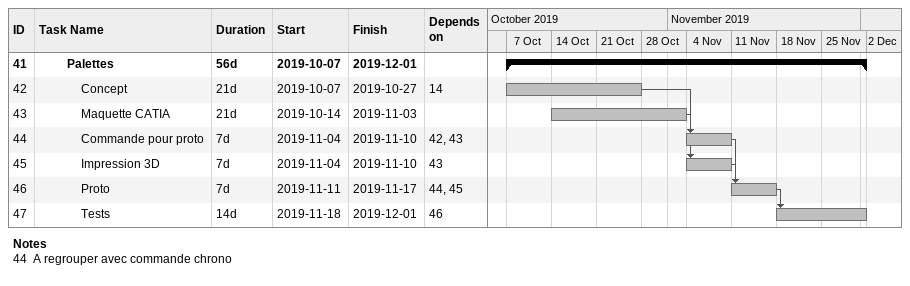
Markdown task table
| ID | Level | Task | Duration | Start | Finish | Predecessors |
|---|---|---|---|---|---|---|
| 41 | 3 | **Palettes** | 56d | 2019-10-07 | 2019-12-01 |  |
| 42 | 4 | Concept | 21d | 2019-10-07 | 2019-10-27 | 14 |
| 43 | 4 | Maquette CATIA | 21d | 2019-10-14 | 2019-11-03 |  |
| 44 | 4 | Commande pour proto | 7d | 2019-11-04 | 2019-11-10 | 42, 43 |
| 45 | 4 | Impression 3D | 7d | 2019-11-04 | 2019-11-10 | 43 |
| 46 | 4 | Proto | 7d | 2019-11-11 | 2019-11-17 | 44, 45 |
| 47 | 4 | Tests | 14d | 2019-11-18 | 2019-12-01 | 46 |

Notes
- 44: A regrouper avec commande chrono
